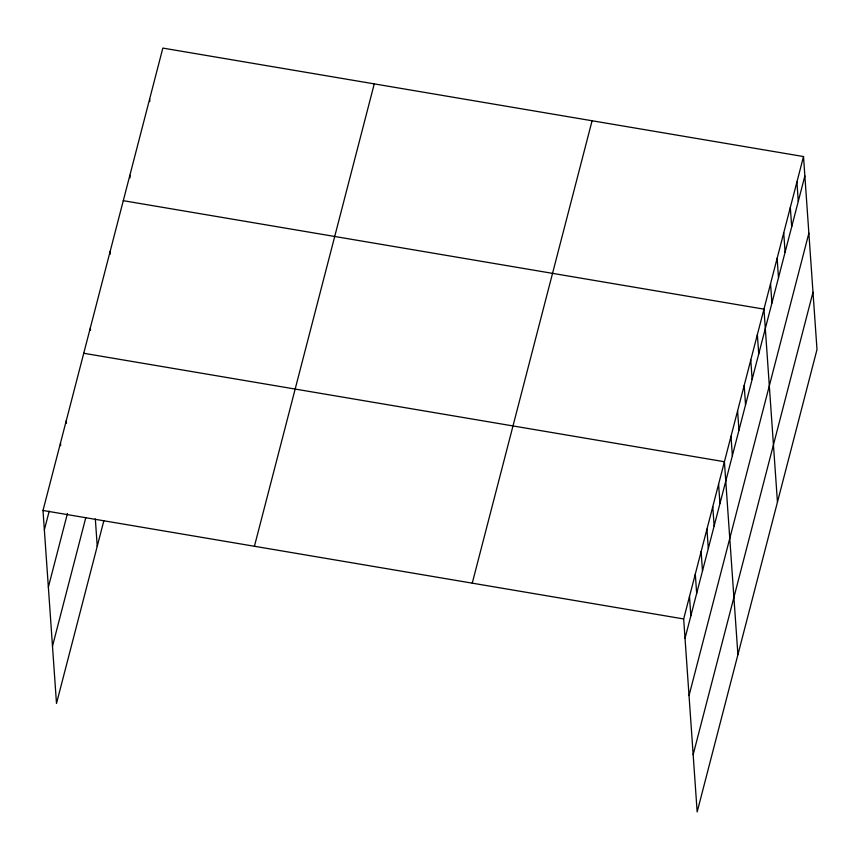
<?xml version="1.0" encoding="UTF-8"?>
<svg xmlns="http://www.w3.org/2000/svg" width="860" height="860" viewBox="0 0 860 860"><rect width="100%" height="100%" fill="white"/><g stroke="black" fill="none" stroke-linecap="round" stroke-linejoin="round"><path stroke-width="1.29" d="M103.834 520.805L56.491 703.448L43 510.474L162.841 48.085L803.509 156.552L817 349.525L697.159 811.915L683.668 618.953L803.509 156.552M44.354 529.867L49.203 511.152M48.364 587.143L67.435 513.527M52.492 646.161L85.796 517.645M254.42 546.272L374.261 83.882M472.248 583.155L592.088 120.755M685.022 638.335L804.863 175.945M689.032 695.611L808.873 233.221M693.16 754.629L812.99 292.239M123.292 200.681L763.959 309.148L777.451 502.111M83.743 353.267L724.41 461.734L737.912 654.696M43 510.474L683.668 618.953M796.919 181.987L798.274 201.369M790.329 207.421L791.684 226.803M783.729 232.845L785.094 252.238M777.139 258.279L778.493 277.673M770.549 283.714L771.904 303.096M757.37 334.572L758.724 353.965M750.78 360.007L752.134 379.4M744.19 385.441L745.545 404.823M737.601 410.876L738.955 430.258M731 436.3L732.365 455.692M718.595 484.191L719.949 503.584M712.768 506.647L714.133 526.04M706.952 529.115L708.307 548.497M701.126 551.572L702.491 570.954M695.31 574.029L696.664 593.421M689.494 596.485L690.849 615.878M149.651 98.954L149.833 101.534M129.881 175.246L130.064 177.826M110.112 251.539L110.295 254.119M90.332 327.832L90.515 330.423M95.331 518.892L97.234 546.229M66.284 420.647L66.467 423.227M60.458 443.104L60.641 445.684"/></g></svg>
